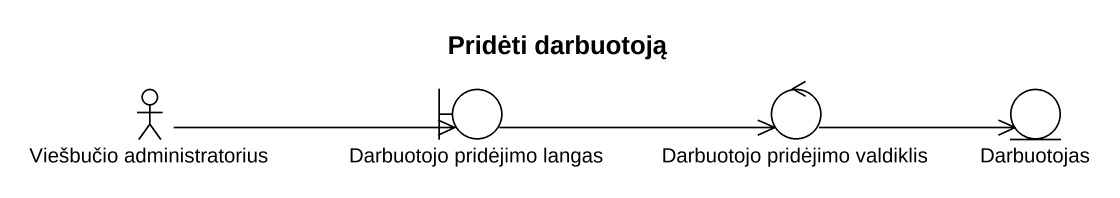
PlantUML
@startuml
title Pridėti darbuotoją
actor "Viešbučio administratorius" as Viešbučio_administratorius
boundary "Darbuotojo pridėjimo langas" as Darbuotojo_pridėjimo_langas
control "Darbuotojo pridėjimo valdiklis" as Darbuotojo_pridėjimo
entity Darbuotojas
Viešbučio_administratorius -right-> Darbuotojo_pridėjimo_langas
Darbuotojo_pridėjimo_langas -right-> Darbuotojo_pridėjimo
Darbuotojo_pridėjimo -right-> Darbuotojas
@enduml
